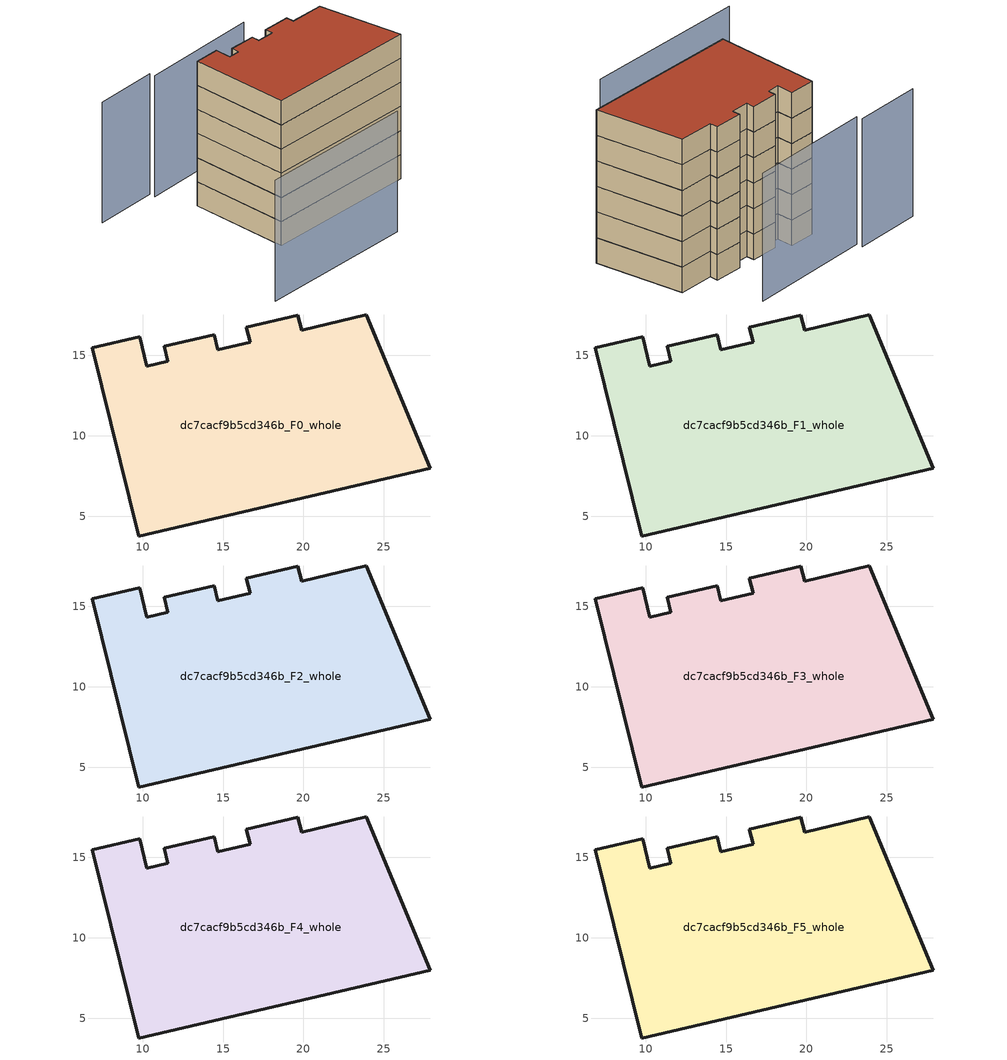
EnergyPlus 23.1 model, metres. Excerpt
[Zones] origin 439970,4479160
dc7cacf9b5cd346b_F0_whole
 floor ground (EU_floor_Construction): 27.88,7.97 23.9,17.51 19.89,16.55 19.65,17.48 16.45,16.74 16.68,15.83 14.66,15.36 14.44,16.28 11.35,15.55 11.56,14.63 10.26,14.33 9.81,16.17 6.87,15.48 9.76,3.77 z0
 wall outside (EU_wall_Construction): 11.35,15.55 14.44,16.28 14.66,15.36 16.68,15.83 16.45,16.74 19.65,17.48 19.89,16.55 23.9,17.51 27.88,7.97 9.76,3.77 6.87,15.48 9.81,16.17 10.26,14.33 11.56,14.63 11.35,15.55 z0:3
dc7cacf9b5cd346b_F1_whole
 floor to dc7cacf9b5cd346b_F0_whole (EU_floor_Construction): 27.88,7.97 23.9,17.51 19.88,16.55 19.65,17.48 16.44,16.74 16.68,15.83 14.66,15.36 14.44,16.28 11.35,15.55 11.56,14.63 10.25,14.33 9.81,16.17 6.87,15.48 9.76,3.77 z3
 wall outside (EU_wall_Construction): 11.35,15.55 14.44,16.28 14.66,15.36 16.68,15.83 16.45,16.74 19.65,17.48 19.89,16.55 23.9,17.51 27.88,7.97 9.76,3.77 6.87,15.48 9.81,16.17 10.26,14.33 11.56,14.63 11.35,15.55 z3:6
dc7cacf9b5cd346b_F2_whole
 floor to dc7cacf9b5cd346b_F1_whole (EU_floor_Construction): 27.88,7.97 23.9,17.51 19.88,16.55 19.65,17.48 16.44,16.74 16.68,15.83 14.66,15.36 14.44,16.28 11.35,15.55 11.56,14.63 10.25,14.33 9.81,16.17 6.87,15.48 9.76,3.77 z6
 wall outside (EU_wall_Construction): 11.35,15.55 14.44,16.28 14.66,15.36 16.68,15.83 16.45,16.74 19.65,17.48 19.89,16.55 23.9,17.51 27.88,7.97 9.76,3.77 6.87,15.48 9.81,16.17 10.26,14.33 11.56,14.63 11.35,15.55 z6:9
dc7cacf9b5cd346b_F3_whole
 floor to dc7cacf9b5cd346b_F2_whole (EU_floor_Construction): 27.88,7.97 23.9,17.51 19.88,16.55 19.65,17.48 16.44,16.74 16.68,15.83 14.66,15.36 14.44,16.28 11.35,15.55 11.56,14.63 10.25,14.33 9.81,16.17 6.87,15.48 9.76,3.77 z9
 wall outside (EU_wall_Construction): 11.35,15.55 14.44,16.28 14.66,15.36 16.68,15.83 16.45,16.74 19.65,17.48 19.89,16.55 23.9,17.51 27.88,7.97 9.76,3.77 6.87,15.48 9.81,16.17 10.26,14.33 11.56,14.63 11.35,15.55 z9:12
dc7cacf9b5cd346b_F4_whole
 floor to dc7cacf9b5cd346b_F3_whole (EU_floor_Construction): 27.88,7.97 23.9,17.51 19.88,16.55 19.65,17.48 16.44,16.74 16.68,15.83 14.66,15.36 14.44,16.28 11.35,15.55 11.56,14.63 10.25,14.33 9.81,16.17 6.87,15.48 9.76,3.77 z12
 wall outside (EU_wall_Construction): 11.35,15.55 14.44,16.28 14.66,15.36 16.68,15.83 16.45,16.74 19.65,17.48 19.89,16.55 23.9,17.51 27.88,7.97 9.76,3.77 6.87,15.48 9.81,16.17 10.26,14.33 11.56,14.63 11.35,15.55 z12:15
dc7cacf9b5cd346b_F5_whole
 floor to dc7cacf9b5cd346b_F4_whole (EU_floor_Construction): 27.88,7.97 23.9,17.51 19.88,16.55 19.65,17.48 16.44,16.74 16.68,15.83 14.66,15.36 14.44,16.28 11.35,15.55 11.56,14.63 10.25,14.33 9.81,16.17 6.87,15.48 9.76,3.77 z15
 wall outside (EU_wall_Construction): 11.35,15.55 14.44,16.28 14.66,15.36 16.68,15.83 16.45,16.74 19.65,17.48 19.89,16.55 23.9,17.51 27.88,7.97 9.76,3.77 6.87,15.48 9.81,16.17 10.26,14.33 11.56,14.63 11.35,15.55 z15:18
 roof outside (EU_roof_Construction): 23.9,17.51 27.88,7.97 9.76,3.77 6.87,15.48 9.81,16.17 10.26,14.33 11.56,14.63 11.35,15.55 14.44,16.28 14.66,15.36 16.68,15.83 16.45,16.74 19.65,17.48 19.89,16.55 z18
shading: 2.98,-5.18 21.53,-0.73 / 4.04,20.22 -3.41,18.25 / 18.12,23.31 4.22,19.54 z0:15
[Building]
EU S2 Campaign: North Axis=0; Terrain=City; Solar Distribution=FullExterior
[Site:Location]
Madrid: Latitude=40.5; Longitude=-3.5; Time Zone=1; Elevation=609
[SizingPeriod:WeatherFileDays]
AnnualSizingPeriod: Begin Month=1; Begin Day of Month=1; End Month=12; End Day of Month=31; Day of Week for Start Day=Monday; Use Weather File Daylight Saving Period=No; Use Weather File Rain and Snow Indicators=No
[MATERIAL]
EU_InternalMass_Material: Roughness=MediumRough; Thickness=0.1; Conductivity=1; Density=1800; Specific Heat=900; Thermal Absorptance=0.9; Solar Absorptance=0.7; Visible Absorptance=0.7
[MATERIAL:NOMASS] Roughness=MediumRough; Thermal Absorptance=0.9; Solar Absorptance=0.7; Visible Absorptance=0.7
Name | Thermal Resistance
EU_wall_NoMass | 1.60022
EU_roof_NoMass | 1.57597
EU_floor_NoMass | 0.470652
[CONSTRUCTION]
EU_wall_Construction: EU_wall_NoMass
EU_roof_Construction: EU_roof_NoMass
EU_floor_Construction: EU_floor_NoMass
EU_InternalMass_Construction: EU_InternalMass_Material
[ZONE] Type=1; Multiplier=1; Ceiling Height=autocalculate; Floor Area=autocalculate; Part of Total Floor Area=Yes
Name | Volume
dc7cacf9b5cd346b_F0_whole | 579.125
dc7cacf9b5cd346b_F1_whole; dc7cacf9b5cd346b_F2_whole; dc7cacf9b5cd346b_F3_whole; dc7cacf9b5cd346b_F4_whole; dc7cacf9b5cd346b_F5_whole | 579.124
[INTERNALMASS] Construction=EU_InternalMass_Construction; Surface Area=193.041
Name | Zone or ZoneList
dc7cacf9b5cd346b_F0_whole_EU_InternalMass | dc7cacf9b5cd346b_F0_whole
dc7cacf9b5cd346b_F1_whole_EU_InternalMass | dc7cacf9b5cd346b_F1_whole
dc7cacf9b5cd346b_F2_whole_EU_InternalMass | dc7cacf9b5cd346b_F2_whole
dc7cacf9b5cd346b_F3_whole_EU_InternalMass | dc7cacf9b5cd346b_F3_whole
dc7cacf9b5cd346b_F4_whole_EU_InternalMass | dc7cacf9b5cd346b_F4_whole
dc7cacf9b5cd346b_F5_whole_EU_InternalMass | dc7cacf9b5cd346b_F5_whole
[OTHEREQUIPMENT] Fuel Type=Electricity; Design Level Calculation Method=Watts/Area; Power per Zone Floor Area=1; Fraction Latent=0; Fraction Radiant=0; Fraction Lost=0; Carbon Dioxide Generation Rate=0; EndUse Subcategory=EU_Step8_InternalGains
Name | Zone or ZoneList or Space or SpaceList | Schedule
EU_Step8_InternalGain_dc7cacf9b5cd346b_F0_whole_f000 | dc7cacf9b5cd346b_F0_whole | EU_Step8_GainSchedule_dc7cacf9b5cd346b_F0_whole_f000
EU_Step8_InternalGain_dc7cacf9b5cd346b_F1_whole_f000 | dc7cacf9b5cd346b_F1_whole | EU_Step8_GainSchedule_dc7cacf9b5cd346b_F1_whole_f000
EU_Step8_InternalGain_dc7cacf9b5cd346b_F2_whole_f000 | dc7cacf9b5cd346b_F2_whole | EU_Step8_GainSchedule_dc7cacf9b5cd346b_F2_whole_f000
EU_Step8_InternalGain_dc7cacf9b5cd346b_F3_whole_f000 | dc7cacf9b5cd346b_F3_whole | EU_Step8_GainSchedule_dc7cacf9b5cd346b_F3_whole_f000
EU_Step8_InternalGain_dc7cacf9b5cd346b_F4_whole_f000 | dc7cacf9b5cd346b_F4_whole | EU_Step8_GainSchedule_dc7cacf9b5cd346b_F4_whole_f000
EU_Step8_InternalGain_dc7cacf9b5cd346b_F5_whole_f000 | dc7cacf9b5cd346b_F5_whole | EU_Step8_GainSchedule_dc7cacf9b5cd346b_F5_whole_f000
[ZONEVENTILATION:DESIGNFLOWRATE] Schedule=EU_AlwaysOn; Design Flow Rate Calculation Method=AirChanges/Hour; Air Changes per Hour=0.480704; Ventilation Type=Natural; Fan Pressure Rise=0; Fan Total Efficiency=1; Constant Term Coefficient=1; Temperature Term Coefficient=0; Velocity Term Coefficient=0; Velocity Squared Term Coefficient=0; Minimum Indoor Temperature=-100; Maximum Indoor Temperature=100; Delta Temperature=-100; Minimum Outdoor Temperature=-100; Maximum Outdoor Temperature=100; Maximum Wind Speed=40
Name | Zone or ZoneList or Space or SpaceList
EU_ConstantAir_dc7cacf9b5cd346b_F0_whole | dc7cacf9b5cd346b_F0_whole
EU_ConstantAir_dc7cacf9b5cd346b_F1_whole | dc7cacf9b5cd346b_F1_whole
EU_ConstantAir_dc7cacf9b5cd346b_F2_whole | dc7cacf9b5cd346b_F2_whole
EU_ConstantAir_dc7cacf9b5cd346b_F3_whole | dc7cacf9b5cd346b_F3_whole
EU_ConstantAir_dc7cacf9b5cd346b_F4_whole | dc7cacf9b5cd346b_F4_whole
EU_ConstantAir_dc7cacf9b5cd346b_F5_whole | dc7cacf9b5cd346b_F5_whole
[HVACTEMPLATE:THERMOSTAT] Constant Heating Setpoint=20; Constant Cooling Setpoint=50
EU_HeatOnly_dc7cacf9b5cd346b_F0_whole; EU_HeatOnly_dc7cacf9b5cd346b_F1_whole; EU_HeatOnly_dc7cacf9b5cd346b_F2_whole; EU_HeatOnly_dc7cacf9b5cd346b_F3_whole; EU_HeatOnly_dc7cacf9b5cd346b_F4_whole; EU_HeatOnly_dc7cacf9b5cd346b_F5_whole
[HVACTEMPLATE:ZONE:IDEALLOADSAIRSYSTEM] System Availability Schedule=EU_AlwaysOn; Maximum Heating Supply Air Temperature=50; Minimum Cooling Supply Air Temperature=13; Maximum Heating Supply Air Humidity Ratio=0.0156; Minimum Cooling Supply Air Humidity Ratio=0.0077; Heating Limit=NoLimit; Cooling Limit=NoLimit; Heating Availability Schedule=EU_AlwaysOn; Cooling Availability Schedule=EU_CoolingOff; Dehumidification Control Type=ConstantSensibleHeatRatio; Cooling Sensible Heat Ratio=0.7; Dehumidification Setpoint=60; Humidification Control Type=None; Humidification Setpoint=30; Outdoor Air Method=None; Outdoor Air Flow Rate per Person=0.00944; Outdoor Air Flow Rate per Zone Floor Area=0; Outdoor Air Flow Rate per Zone=0; Demand Controlled Ventilation Type=None; Outdoor Air Economizer Type=NoEconomizer; Heat Recovery Type=None; Sensible Heat Recovery Effectiveness=0.7; Latent Heat Recovery Effectiveness=0.65
Name | Template Thermostat
dc7cacf9b5cd346b_F0_whole | EU_HeatOnly_dc7cacf9b5cd346b_F0_whole
dc7cacf9b5cd346b_F1_whole | EU_HeatOnly_dc7cacf9b5cd346b_F1_whole
dc7cacf9b5cd346b_F2_whole | EU_HeatOnly_dc7cacf9b5cd346b_F2_whole
dc7cacf9b5cd346b_F3_whole | EU_HeatOnly_dc7cacf9b5cd346b_F3_whole
dc7cacf9b5cd346b_F4_whole | EU_HeatOnly_dc7cacf9b5cd346b_F4_whole
dc7cacf9b5cd346b_F5_whole | EU_HeatOnly_dc7cacf9b5cd346b_F5_whole
[SIZING:ZONE] Zone Cooling Design Supply Air Temperature Input Method=SupplyAirTemperature; Zone Cooling Design Supply Air Temperature=13; Zone Heating Design Supply Air Temperature Input Method=SupplyAirTemperature; Zone Heating Design Supply Air Temperature=50; Zone Cooling Design Supply Air Humidity Ratio=0.008; Zone Heating Design Supply Air Humidity Ratio=0.008; Cooling Design Air Flow Method=DesignDay; Cooling Design Air Flow Rate=0; Cooling Minimum Air Flow per Zone Floor Area=0.000762; Cooling Minimum Air Flow=0; Cooling Minimum Air Flow Fraction=0.2; Heating Design Air Flow Method=DesignDay; Heating Design Air Flow Rate=0; Heating Maximum Air Flow per Zone Floor Area=0.002032; Heating Maximum Air Flow=0.141576; Heating Maximum Air Flow Fraction=0.3; Account for Dedicated Outdoor Air System=No; Dedicated Outdoor Air System Control Strategy=NeutralSupplyAir; Dedicated Outdoor Air Low Setpoint Temperature for Design=autosize; Dedicated Outdoor Air High Setpoint Temperature for Design=autosize; Zone Load Sizing Method=Sensible Load Only No Latent Load; Zone Latent Cooling Design Supply Air Humidity Ratio Input Method=HumidityRatioDifference; Zone Cooling Design Supply Air Humidity Ratio Difference=0.005; Zone Latent Heating Design Supply Air Humidity Ratio Input Method=HumidityRatioDifference; Zone Humidification Design Supply Air Humidity Ratio Difference=0.005
dc7cacf9b5cd346b_F0_whole; dc7cacf9b5cd346b_F1_whole; dc7cacf9b5cd346b_F2_whole; dc7cacf9b5cd346b_F3_whole; dc7cacf9b5cd346b_F4_whole; dc7cacf9b5cd346b_F5_whole
[SCHEDULE:CONSTANT]
Name | Hourly Value
EU_AlwaysOn | 1
EU_CoolingOff | 0
[SCHEDULE:FILE] Column Number=1; Rows to Skip at Top=0; Number of Hours of Data=8760; Column Separator=Comma; Interpolate to Timestep=No; Minutes per Item=60; Adjust Schedule for Daylight Savings=Yes
Name | File
EU_Step8_GainSchedule_dc7cacf9b5cd346b_F0_whole_f000 | ../../schedules/dc7cacf9b5cd346b/dc7cacf9b5cd346b_F0_whole_f000_gain.csv
EU_Step8_GainSchedule_dc7cacf9b5cd346b_F1_whole_f000 | ../../schedules/dc7cacf9b5cd346b/dc7cacf9b5cd346b_F1_whole_f000_gain.csv
EU_Step8_GainSchedule_dc7cacf9b5cd346b_F2_whole_f000 | ../../schedules/dc7cacf9b5cd346b/dc7cacf9b5cd346b_F2_whole_f000_gain.csv
EU_Step8_GainSchedule_dc7cacf9b5cd346b_F3_whole_f000 | ../../schedules/dc7cacf9b5cd346b/dc7cacf9b5cd346b_F3_whole_f000_gain.csv
EU_Step8_GainSchedule_dc7cacf9b5cd346b_F4_whole_f000 | ../../schedules/dc7cacf9b5cd346b/dc7cacf9b5cd346b_F4_whole_f000_gain.csv
EU_Step8_GainSchedule_dc7cacf9b5cd346b_F5_whole_f000 | ../../schedules/dc7cacf9b5cd346b/dc7cacf9b5cd346b_F5_whole_f000_gain.csv
